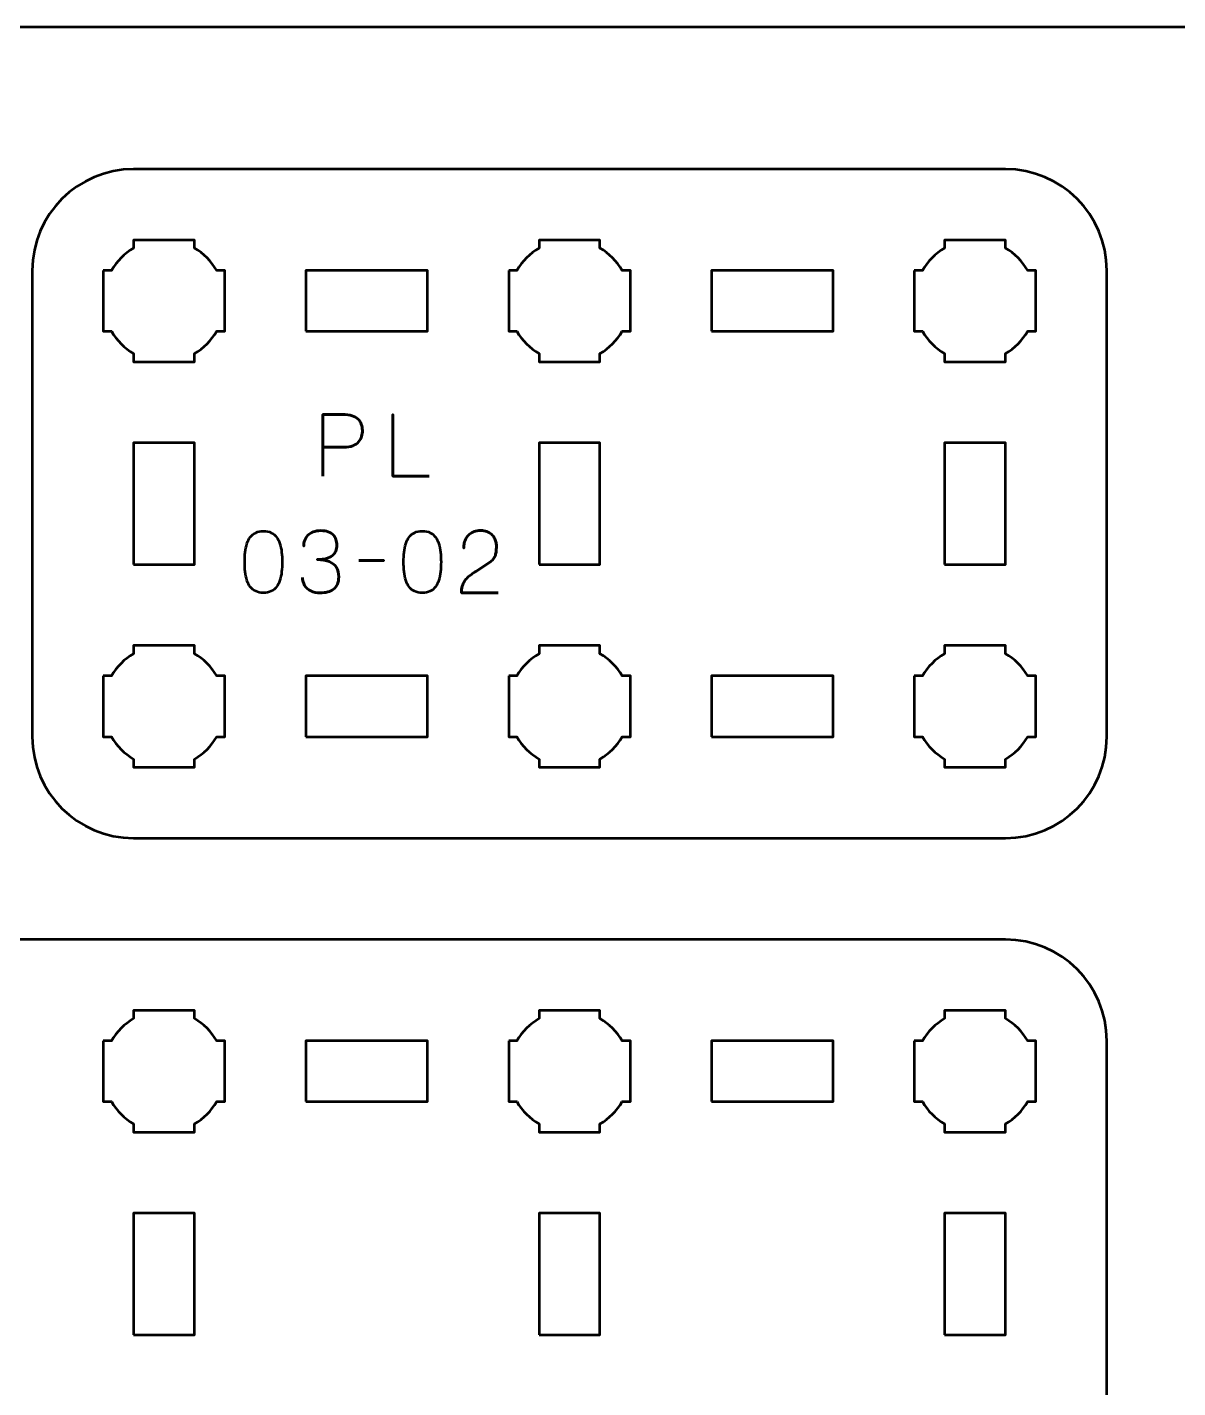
# Model space of a CAD drawing. Header units: centimetres. Extents: x -21 to 0, y -29.7 to 0.
# Drawn here: x -16.17 to -10.5, y -6.71 to 0 of the extents above; entities that cross this region are included whole.
import ezdxf

# ---------------------------------------------------------------- set-up
doc = ezdxf.new("R2010")
doc.units = ezdxf.units.CM
doc.header["$MEASUREMENT"] = 0
doc.layers.add('Layer 1', color=7, linetype='Continuous')

msp = doc.modelspace()

# ---------------------------------------------------------------- linework, layer by layer
at = {"layer": 'Layer 1', "lineweight": 53}
for points in [[(-14.8, -1.5), (-14.2, -1.5), (-14.2, -1.2), (-14.8, -1.2), (-14.8, -1.5)], [(-12.8, -1.5), (-12.2, -1.5), (-12.2, -1.2), (-12.8, -1.2), (-12.8, -1.5)], [(-15.65, -2.65), (-15.35, -2.65), (-15.35, -2.05), (-15.65, -2.05), (-15.65, -2.65)], [(-13.65, -2.65), (-13.35, -2.65), (-13.35, -2.05), (-13.65, -2.05), (-13.65, -2.65)], [(-11.65, -2.65), (-11.35, -2.65), (-11.35, -2.05), (-11.65, -2.05), (-11.65, -2.65)], [(-14.8, -3.5), (-14.2, -3.5), (-14.2, -3.2), (-14.8, -3.2), (-14.8, -3.5)], [(-12.8, -3.5), (-12.2, -3.5), (-12.2, -3.2), (-12.8, -3.2), (-12.8, -3.5)], [(-14.8, -5.3), (-14.2, -5.3), (-14.2, -5), (-14.8, -5), (-14.8, -5.3)], [(-12.8, -5.3), (-12.2, -5.3), (-12.2, -5), (-12.8, -5), (-12.8, -5.3)], [(-15.65, -6.45), (-15.35, -6.45), (-15.35, -5.85), (-15.65, -5.85), (-15.65, -6.45)], [(-13.65, -6.45), (-13.35, -6.45), (-13.35, -5.85), (-13.65, -5.85), (-13.65, -6.45)], [(-11.65, -6.45), (-11.35, -6.45), (-11.35, -5.85), (-11.65, -5.85), (-11.65, -6.45)]]:
    msp.add_lwpolyline(points, close=True, dxfattribs=at)
at = {"layer": 'Layer 1', "color": 1, "lineweight": 53}
msp.add_open_spline([(-21.00003, -29.19995), (-21.00003, -29.19995), (-21.00003, -5.89992), (-21.00003, -5.89992), (-21.00003, -5.89992), (-21.00003, -5.81709), (-20.93286, -5.74992), (-20.85003, -5.74992), (-20.85003, -5.74992), (-20.7672, -5.74992), (-20.70003, -5.68275), (-20.70003, -5.59992), (-20.70003, -5.59992), (-20.70003, -5.51709), (-20.7672, -5.44992), (-20.85003, -5.44992), (-20.85003, -5.44992), (-20.93286, -5.44992), (-21.00003, -5.38275), (-21.00003, -5.29992), (-21.00003, -5.29992), (-21.00003, -5.21709), (-20.93286, -5.14992), (-20.85003, -5.14992), (-20.85003, -5.14992), (-20.7672, -5.14992), (-20.70003, -5.08275), (-20.70003, -4.99992), (-20.70003, -4.99992), (-20.70003, -4.91709), (-20.7672, -4.84992), (-20.85003, -4.84992), (-20.85003, -4.84992), (-20.93286, -4.84992), (-21.00003, -4.78275), (-21.00003, -4.69992), (-21.00003, -4.69992), (-21.00003, -4.61709), (-20.93286, -4.54992), (-20.85003, -4.54992), (-20.85003, -4.54992), (-20.7672, -4.54992), (-20.70003, -4.48275), (-20.70003, -4.39992), (-20.70003, -4.39992), (-20.70003, -4.31709), (-20.7672, -4.24992), (-20.85003, -4.24992), (-20.85003, -4.24992), (-20.93286, -4.24992), (-21.00003, -4.18275), (-21.00003, -4.09992), (-21.00003, -4.09992), (-21.00003, -4.01709), (-20.93286, -3.94992), (-20.85003, -3.94992), (-20.85003, -3.94992), (-20.7672, -3.94992), (-20.70003, -3.88275), (-20.70003, -3.79992), (-20.70003, -3.79992), (-20.70003, -3.71709), (-20.7672, -3.64992), (-20.85003, -3.64992), (-20.85003, -3.64992), (-20.93286, -3.64992), (-21.00003, -3.58275), (-21.00003, -3.49992), (-21.00003, -3.49992), (-21.00003, -3.41709), (-20.93286, -3.34992), (-20.85003, -3.34992), (-20.85003, -3.34992), (-20.7672, -3.34992), (-20.70003, -3.28275), (-20.70003, -3.19992), (-20.70003, -3.19992), (-20.70003, -3.11709), (-20.7672, -3.04992), (-20.85003, -3.04992), (-20.85003, -3.04992), (-20.93286, -3.04992), (-21.00003, -2.98275), (-21.00003, -2.89992), (-21.00003, -2.89992), (-21.00003, -2.81709), (-20.93286, -2.74992), (-20.85003, -2.74992), (-20.85003, -2.74992), (-20.7672, -2.74992), (-20.70003, -2.68275), (-20.70003, -2.59992), (-20.70003, -2.59992), (-20.70003, -2.51709), (-20.7672, -2.44992), (-20.85003, -2.44992), (-20.85003, -2.44992), (-20.93286, -2.44992), (-21.00003, -2.38275), (-21.00003, -2.29992), (-21.00003, -2.29992), (-21.00003, -2.21709), (-20.93286, -2.14992), (-20.85003, -2.14992), (-20.85003, -2.14992), (-20.7672, -2.14992), (-20.70003, -2.08275), (-20.70003, -1.99992), (-20.70003, -1.99992), (-20.70003, -1.91709), (-20.7672, -1.84992), (-20.85003, -1.84992), (-20.85003, -1.84992), (-20.93286, -1.84992), (-21.00003, -1.78275), (-21.00003, -1.69992), (-21.00003, -1.69992), (-21.00003, -1.61709), (-20.93286, -1.54992), (-20.85003, -1.54992), (-20.85003, -1.54992), (-20.7672, -1.54992), (-20.70003, -1.48275), (-20.70003, -1.39992), (-20.70003, -1.39992), (-20.70003, -1.31709), (-20.7672, -1.24992), (-20.85003, -1.24992), (-20.85003, -1.24992), (-20.93286, -1.24992), (-21.00003, -1.18275), (-21.00003, -1.09992), (-21.00003, -1.09992), (-21.00003, -1.09992), (-21.00003, -0.49992), (-21.00003, -0.49992), (-21.00003, -0.49992), (-21.00003, -0.22295), (-20.77694, 0.00004), (-20.49994, 0.00004), (-20.49994, 0.00004), (-20.49994, 0.00004), (-0.50008, 0.00004), (-0.50008, 0.00004), (-0.50008, 0.00004), (-0.22294, 0.00004), (0.00002, -0.22295), (0.00002, -0.49992), (0.00002, -0.49992), (0.00002, -0.49992), (0.00002, -29.19995), (0.00002, -29.19995), (0.00002, -29.19995), (0.00002, -29.47695), (-0.22294, -29.70004), (-0.50008, -29.70004), (-0.50008, -29.70004), (-0.50008, -29.70004), (-20.49994, -29.70004), (-20.49994, -29.70004), (-20.49994, -29.70004), (-20.77694, -29.70004), (-21.00003, -29.47695), (-21.00003, -29.19995)], degree=3, knots=[0, 0, 0, 0, 0.0243902, 0.0243902, 0.0243902, 0.0243902, 0.0487805, 0.0487805, 0.0487805, 0.0487805, 0.0731707, 0.0731707, 0.0731707, 0.0731707, 0.097561, 0.097561, 0.097561, 0.097561, 0.1219512, 0.1219512, 0.1219512, 0.1219512, 0.1463415, 0.1463415, 0.1463415, 0.1463415, 0.1707317, 0.1707317, 0.1707317, 0.1707317, 0.195122, 0.195122, 0.195122, 0.195122, 0.2195122, 0.2195122, 0.2195122, 0.2195122, 0.2439024, 0.2439024, 0.2439024, 0.2439024, 0.2682927, 0.2682927, 0.2682927, 0.2682927, 0.2926829, 0.2926829, 0.2926829, 0.2926829, 0.3170732, 0.3170732, 0.3170732, 0.3170732, 0.3414634, 0.3414634, 0.3414634, 0.3414634, 0.3658537, 0.3658537, 0.3658537, 0.3658537, 0.3902439, 0.3902439, 0.3902439, 0.3902439, 0.4146341, 0.4146341, 0.4146341, 0.4146341, 0.4390244, 0.4390244, 0.4390244, 0.4390244, 0.4634146, 0.4634146, 0.4634146, 0.4634146, 0.4878049, 0.4878049, 0.4878049, 0.4878049, 0.5121951, 0.5121951, 0.5121951, 0.5121951, 0.5365854, 0.5365854, 0.5365854, 0.5365854, 0.5609756, 0.5609756, 0.5609756, 0.5609756, 0.5853659, 0.5853659, 0.5853659, 0.5853659, 0.6097561, 0.6097561, 0.6097561, 0.6097561, 0.6341463, 0.6341463, 0.6341463, 0.6341463, 0.6585366, 0.6585366, 0.6585366, 0.6585366, 0.6829268, 0.6829268, 0.6829268, 0.6829268, 0.7073171, 0.7073171, 0.7073171, 0.7073171, 0.7317073, 0.7317073, 0.7317073, 0.7317073, 0.7560976, 0.7560976, 0.7560976, 0.7560976, 0.7804878, 0.7804878, 0.7804878, 0.7804878, 0.804878, 0.804878, 0.804878, 0.804878, 0.8292683, 0.8292683, 0.8292683, 0.8292683, 0.8536585, 0.8536585, 0.8536585, 0.8536585, 0.8780488, 0.8780488, 0.8780488, 0.8780488, 0.902439, 0.902439, 0.902439, 0.902439, 0.9268293, 0.9268293, 0.9268293, 0.9268293, 0.9512195, 0.9512195, 0.9512195, 0.9512195, 0.9756098, 0.9756098, 0.9756098, 0.9756098, 1, 1, 1, 1], dxfattribs=at)
at = {"layer": 'Layer 1', "color": 3, "lineweight": 53}
for points in [[(-16.15, -3.5), (-16.15, -3.5), (-16.15, -1.2), (-16.15, -1.2), (-16.15, -1.2), (-16.15, -0.92391), (-15.92609, -0.7), (-15.65, -0.7), (-15.65, -0.7), (-15.65, -0.7), (-11.35, -0.7), (-11.35, -0.7), (-11.35, -0.7), (-11.07391, -0.7), (-10.85, -0.92391), (-10.85, -1.2), (-10.85, -1.2), (-10.85, -1.2), (-10.85, -3.5), (-10.85, -3.5), (-10.85, -3.5), (-10.85, -3.77609), (-11.07391, -4), (-11.35, -4), (-11.35, -4), (-11.35, -4), (-15.65, -4), (-15.65, -4), (-15.65, -4), (-15.92609, -4), (-16.15, -3.77609), (-16.15, -3.5)], [(-18.15, -9.3), (-18.15, -9.3), (-18.15, -5), (-18.15, -5), (-18.15, -5), (-18.15, -4.72391), (-17.92609, -4.5), (-17.65, -4.5), (-17.65, -4.5), (-17.65, -4.5), (-11.35, -4.5), (-11.35, -4.5), (-11.35, -4.5), (-11.07391, -4.5), (-10.85, -4.72391), (-10.85, -5), (-10.85, -5), (-10.85, -5), (-10.85, -9.3), (-10.85, -9.3), (-10.85, -9.3), (-10.85, -9.57609), (-11.07391, -9.8), (-11.35, -9.8), (-11.35, -9.8), (-11.35, -9.8), (-17.65, -9.8), (-17.65, -9.8), (-17.65, -9.8), (-17.92609, -9.8), (-18.15, -9.57609), (-18.15, -9.3)]]:
    msp.add_open_spline(points, degree=3, knots=[0, 0, 0, 0, 0.125, 0.125, 0.125, 0.125, 0.25, 0.25, 0.25, 0.25, 0.375, 0.375, 0.375, 0.375, 0.5, 0.5, 0.5, 0.5, 0.625, 0.625, 0.625, 0.625, 0.75, 0.75, 0.75, 0.75, 0.875, 0.875, 0.875, 0.875, 1, 1, 1, 1], dxfattribs=at)
at = {"layer": 'Layer 1', "lineweight": 53}
for points in [[(-15.8, -1.2), (-15.8, -1.2), (-15.75985, -1.2), (-15.75985, -1.2), (-15.75985, -1.2), (-15.7335, -1.15447), (-15.69553, -1.1165), (-15.65, -1.09015), (-15.65, -1.09015), (-15.65, -1.09015), (-15.65, -1.05), (-15.65, -1.05), (-15.65, -1.05), (-15.65, -1.05), (-15.5, -1.05), (-15.5, -1.05), (-15.5, -1.05), (-15.5, -1.05), (-15.35, -1.05), (-15.35, -1.05), (-15.35, -1.05), (-15.35, -1.05), (-15.35, -1.09015), (-15.35, -1.09015), (-15.35, -1.09015), (-15.30447, -1.1165), (-15.2665, -1.15447), (-15.24015, -1.2), (-15.24015, -1.2), (-15.24015, -1.2), (-15.2, -1.2), (-15.2, -1.2), (-15.2, -1.2), (-15.2, -1.2), (-15.2, -1.35), (-15.2, -1.35), (-15.2, -1.35), (-15.2, -1.35), (-15.2, -1.5), (-15.2, -1.5), (-15.2, -1.5), (-15.2, -1.5), (-15.24015, -1.5), (-15.24015, -1.5), (-15.24015, -1.5), (-15.2665, -1.54553), (-15.30447, -1.5835), (-15.35, -1.60985), (-15.35, -1.60985), (-15.35, -1.60985), (-15.35, -1.65), (-15.35, -1.65), (-15.35, -1.65), (-15.35, -1.65), (-15.5, -1.65), (-15.5, -1.65), (-15.5, -1.65), (-15.5, -1.65), (-15.65, -1.65), (-15.65, -1.65), (-15.65, -1.65), (-15.65, -1.65), (-15.65, -1.60985), (-15.65, -1.60985), (-15.65, -1.60985), (-15.69553, -1.5835), (-15.7335, -1.54553), (-15.75985, -1.5), (-15.75985, -1.5), (-15.75985, -1.5), (-15.8, -1.5), (-15.8, -1.5), (-15.8, -1.5), (-15.8, -1.5), (-15.8, -1.35), (-15.8, -1.35), (-15.8, -1.35), (-15.8, -1.35), (-15.8, -1.2), (-15.8, -1.2)], [(-13.8, -1.2), (-13.8, -1.2), (-13.75985, -1.2), (-13.75985, -1.2), (-13.75985, -1.2), (-13.7335, -1.15447), (-13.69553, -1.1165), (-13.65, -1.09015), (-13.65, -1.09015), (-13.65, -1.09015), (-13.65, -1.05), (-13.65, -1.05), (-13.65, -1.05), (-13.65, -1.05), (-13.5, -1.05), (-13.5, -1.05), (-13.5, -1.05), (-13.5, -1.05), (-13.35, -1.05), (-13.35, -1.05), (-13.35, -1.05), (-13.35, -1.05), (-13.35, -1.09015), (-13.35, -1.09015), (-13.35, -1.09015), (-13.30447, -1.1165), (-13.2665, -1.15447), (-13.24015, -1.2), (-13.24015, -1.2), (-13.24015, -1.2), (-13.2, -1.2), (-13.2, -1.2), (-13.2, -1.2), (-13.2, -1.2), (-13.2, -1.35), (-13.2, -1.35), (-13.2, -1.35), (-13.2, -1.35), (-13.2, -1.5), (-13.2, -1.5), (-13.2, -1.5), (-13.2, -1.5), (-13.24015, -1.5), (-13.24015, -1.5), (-13.24015, -1.5), (-13.2665, -1.54553), (-13.30447, -1.5835), (-13.35, -1.60985), (-13.35, -1.60985), (-13.35, -1.60985), (-13.35, -1.65), (-13.35, -1.65), (-13.35, -1.65), (-13.35, -1.65), (-13.5, -1.65), (-13.5, -1.65), (-13.5, -1.65), (-13.5, -1.65), (-13.65, -1.65), (-13.65, -1.65), (-13.65, -1.65), (-13.65, -1.65), (-13.65, -1.60985), (-13.65, -1.60985), (-13.65, -1.60985), (-13.69553, -1.5835), (-13.7335, -1.54553), (-13.75985, -1.5), (-13.75985, -1.5), (-13.75985, -1.5), (-13.8, -1.5), (-13.8, -1.5), (-13.8, -1.5), (-13.8, -1.5), (-13.8, -1.35), (-13.8, -1.35), (-13.8, -1.35), (-13.8, -1.35), (-13.8, -1.2), (-13.8, -1.2)], [(-11.8, -1.2), (-11.8, -1.2), (-11.75985, -1.2), (-11.75985, -1.2), (-11.75985, -1.2), (-11.7335, -1.15447), (-11.69553, -1.1165), (-11.65, -1.09015), (-11.65, -1.09015), (-11.65, -1.09015), (-11.65, -1.05), (-11.65, -1.05), (-11.65, -1.05), (-11.65, -1.05), (-11.5, -1.05), (-11.5, -1.05), (-11.5, -1.05), (-11.5, -1.05), (-11.35, -1.05), (-11.35, -1.05), (-11.35, -1.05), (-11.35, -1.05), (-11.35, -1.09015), (-11.35, -1.09015), (-11.35, -1.09015), (-11.30447, -1.1165), (-11.2665, -1.15447), (-11.24015, -1.2), (-11.24015, -1.2), (-11.24015, -1.2), (-11.2, -1.2), (-11.2, -1.2), (-11.2, -1.2), (-11.2, -1.2), (-11.2, -1.35), (-11.2, -1.35), (-11.2, -1.35), (-11.2, -1.35), (-11.2, -1.5), (-11.2, -1.5), (-11.2, -1.5), (-11.2, -1.5), (-11.24015, -1.5), (-11.24015, -1.5), (-11.24015, -1.5), (-11.2665, -1.54553), (-11.30447, -1.5835), (-11.35, -1.60985), (-11.35, -1.60985), (-11.35, -1.60985), (-11.35, -1.65), (-11.35, -1.65), (-11.35, -1.65), (-11.35, -1.65), (-11.5, -1.65), (-11.5, -1.65), (-11.5, -1.65), (-11.5, -1.65), (-11.65, -1.65), (-11.65, -1.65), (-11.65, -1.65), (-11.65, -1.65), (-11.65, -1.60985), (-11.65, -1.60985), (-11.65, -1.60985), (-11.69553, -1.5835), (-11.7335, -1.54553), (-11.75985, -1.5), (-11.75985, -1.5), (-11.75985, -1.5), (-11.8, -1.5), (-11.8, -1.5), (-11.8, -1.5), (-11.8, -1.5), (-11.8, -1.35), (-11.8, -1.35), (-11.8, -1.35), (-11.8, -1.35), (-11.8, -1.2), (-11.8, -1.2)], [(-15.8, -3.2), (-15.8, -3.2), (-15.75985, -3.2), (-15.75985, -3.2), (-15.75985, -3.2), (-15.7335, -3.15447), (-15.69553, -3.1165), (-15.65, -3.09015), (-15.65, -3.09015), (-15.65, -3.09015), (-15.65, -3.05), (-15.65, -3.05), (-15.65, -3.05), (-15.65, -3.05), (-15.5, -3.05), (-15.5, -3.05), (-15.5, -3.05), (-15.5, -3.05), (-15.35, -3.05), (-15.35, -3.05), (-15.35, -3.05), (-15.35, -3.05), (-15.35, -3.09015), (-15.35, -3.09015), (-15.35, -3.09015), (-15.30447, -3.1165), (-15.2665, -3.15447), (-15.24015, -3.2), (-15.24015, -3.2), (-15.24015, -3.2), (-15.2, -3.2), (-15.2, -3.2), (-15.2, -3.2), (-15.2, -3.2), (-15.2, -3.35), (-15.2, -3.35), (-15.2, -3.35), (-15.2, -3.35), (-15.2, -3.5), (-15.2, -3.5), (-15.2, -3.5), (-15.2, -3.5), (-15.24015, -3.5), (-15.24015, -3.5), (-15.24015, -3.5), (-15.2665, -3.54553), (-15.30447, -3.5835), (-15.35, -3.60985), (-15.35, -3.60985), (-15.35, -3.60985), (-15.35, -3.65), (-15.35, -3.65), (-15.35, -3.65), (-15.35, -3.65), (-15.5, -3.65), (-15.5, -3.65), (-15.5, -3.65), (-15.5, -3.65), (-15.65, -3.65), (-15.65, -3.65), (-15.65, -3.65), (-15.65, -3.65), (-15.65, -3.60985), (-15.65, -3.60985), (-15.65, -3.60985), (-15.69553, -3.5835), (-15.7335, -3.54553), (-15.75985, -3.5), (-15.75985, -3.5), (-15.75985, -3.5), (-15.8, -3.5), (-15.8, -3.5), (-15.8, -3.5), (-15.8, -3.5), (-15.8, -3.35), (-15.8, -3.35), (-15.8, -3.35), (-15.8, -3.35), (-15.8, -3.2), (-15.8, -3.2)], [(-13.8, -3.2), (-13.8, -3.2), (-13.75985, -3.2), (-13.75985, -3.2), (-13.75985, -3.2), (-13.7335, -3.15447), (-13.69553, -3.1165), (-13.65, -3.09015), (-13.65, -3.09015), (-13.65, -3.09015), (-13.65, -3.05), (-13.65, -3.05), (-13.65, -3.05), (-13.65, -3.05), (-13.5, -3.05), (-13.5, -3.05), (-13.5, -3.05), (-13.5, -3.05), (-13.35, -3.05), (-13.35, -3.05), (-13.35, -3.05), (-13.35, -3.05), (-13.35, -3.09015), (-13.35, -3.09015), (-13.35, -3.09015), (-13.30447, -3.1165), (-13.2665, -3.15447), (-13.24015, -3.2), (-13.24015, -3.2), (-13.24015, -3.2), (-13.2, -3.2), (-13.2, -3.2), (-13.2, -3.2), (-13.2, -3.2), (-13.2, -3.35), (-13.2, -3.35), (-13.2, -3.35), (-13.2, -3.35), (-13.2, -3.5), (-13.2, -3.5), (-13.2, -3.5), (-13.2, -3.5), (-13.24015, -3.5), (-13.24015, -3.5), (-13.24015, -3.5), (-13.2665, -3.54553), (-13.30447, -3.5835), (-13.35, -3.60985), (-13.35, -3.60985), (-13.35, -3.60985), (-13.35, -3.65), (-13.35, -3.65), (-13.35, -3.65), (-13.35, -3.65), (-13.5, -3.65), (-13.5, -3.65), (-13.5, -3.65), (-13.5, -3.65), (-13.65, -3.65), (-13.65, -3.65), (-13.65, -3.65), (-13.65, -3.65), (-13.65, -3.60985), (-13.65, -3.60985), (-13.65, -3.60985), (-13.69553, -3.5835), (-13.7335, -3.54553), (-13.75985, -3.5), (-13.75985, -3.5), (-13.75985, -3.5), (-13.8, -3.5), (-13.8, -3.5), (-13.8, -3.5), (-13.8, -3.5), (-13.8, -3.35), (-13.8, -3.35), (-13.8, -3.35), (-13.8, -3.35), (-13.8, -3.2), (-13.8, -3.2)], [(-11.8, -3.2), (-11.8, -3.2), (-11.75985, -3.2), (-11.75985, -3.2), (-11.75985, -3.2), (-11.7335, -3.15447), (-11.69553, -3.1165), (-11.65, -3.09015), (-11.65, -3.09015), (-11.65, -3.09015), (-11.65, -3.05), (-11.65, -3.05), (-11.65, -3.05), (-11.65, -3.05), (-11.5, -3.05), (-11.5, -3.05), (-11.5, -3.05), (-11.5, -3.05), (-11.35, -3.05), (-11.35, -3.05), (-11.35, -3.05), (-11.35, -3.05), (-11.35, -3.09015), (-11.35, -3.09015), (-11.35, -3.09015), (-11.30447, -3.1165), (-11.2665, -3.15447), (-11.24015, -3.2), (-11.24015, -3.2), (-11.24015, -3.2), (-11.2, -3.2), (-11.2, -3.2), (-11.2, -3.2), (-11.2, -3.2), (-11.2, -3.35), (-11.2, -3.35), (-11.2, -3.35), (-11.2, -3.35), (-11.2, -3.5), (-11.2, -3.5), (-11.2, -3.5), (-11.2, -3.5), (-11.24015, -3.5), (-11.24015, -3.5), (-11.24015, -3.5), (-11.2665, -3.54553), (-11.30447, -3.5835), (-11.35, -3.60985), (-11.35, -3.60985), (-11.35, -3.60985), (-11.35, -3.65), (-11.35, -3.65), (-11.35, -3.65), (-11.35, -3.65), (-11.5, -3.65), (-11.5, -3.65), (-11.5, -3.65), (-11.5, -3.65), (-11.65, -3.65), (-11.65, -3.65), (-11.65, -3.65), (-11.65, -3.65), (-11.65, -3.60985), (-11.65, -3.60985), (-11.65, -3.60985), (-11.69553, -3.5835), (-11.7335, -3.54553), (-11.75985, -3.5), (-11.75985, -3.5), (-11.75985, -3.5), (-11.8, -3.5), (-11.8, -3.5), (-11.8, -3.5), (-11.8, -3.5), (-11.8, -3.35), (-11.8, -3.35), (-11.8, -3.35), (-11.8, -3.35), (-11.8, -3.2), (-11.8, -3.2)], [(-15.8, -5), (-15.8, -5), (-15.75985, -5), (-15.75985, -5), (-15.75985, -5), (-15.7335, -4.95447), (-15.69553, -4.9165), (-15.65, -4.89015), (-15.65, -4.89015), (-15.65, -4.89015), (-15.65, -4.85), (-15.65, -4.85), (-15.65, -4.85), (-15.65, -4.85), (-15.5, -4.85), (-15.5, -4.85), (-15.5, -4.85), (-15.5, -4.85), (-15.35, -4.85), (-15.35, -4.85), (-15.35, -4.85), (-15.35, -4.85), (-15.35, -4.89015), (-15.35, -4.89015), (-15.35, -4.89015), (-15.30447, -4.9165), (-15.2665, -4.95447), (-15.24015, -5), (-15.24015, -5), (-15.24015, -5), (-15.2, -5), (-15.2, -5), (-15.2, -5), (-15.2, -5), (-15.2, -5.15), (-15.2, -5.15), (-15.2, -5.15), (-15.2, -5.15), (-15.2, -5.3), (-15.2, -5.3), (-15.2, -5.3), (-15.2, -5.3), (-15.24015, -5.3), (-15.24015, -5.3), (-15.24015, -5.3), (-15.2665, -5.34553), (-15.30447, -5.3835), (-15.35, -5.40985), (-15.35, -5.40985), (-15.35, -5.40985), (-15.35, -5.45), (-15.35, -5.45), (-15.35, -5.45), (-15.35, -5.45), (-15.5, -5.45), (-15.5, -5.45), (-15.5, -5.45), (-15.5, -5.45), (-15.65, -5.45), (-15.65, -5.45), (-15.65, -5.45), (-15.65, -5.45), (-15.65, -5.40985), (-15.65, -5.40985), (-15.65, -5.40985), (-15.69553, -5.3835), (-15.7335, -5.34553), (-15.75985, -5.3), (-15.75985, -5.3), (-15.75985, -5.3), (-15.8, -5.3), (-15.8, -5.3), (-15.8, -5.3), (-15.8, -5.3), (-15.8, -5.15), (-15.8, -5.15), (-15.8, -5.15), (-15.8, -5.15), (-15.8, -5), (-15.8, -5)], [(-13.8, -5), (-13.8, -5), (-13.75985, -5), (-13.75985, -5), (-13.75985, -5), (-13.7335, -4.95447), (-13.69553, -4.9165), (-13.65, -4.89015), (-13.65, -4.89015), (-13.65, -4.89015), (-13.65, -4.85), (-13.65, -4.85), (-13.65, -4.85), (-13.65, -4.85), (-13.5, -4.85), (-13.5, -4.85), (-13.5, -4.85), (-13.5, -4.85), (-13.35, -4.85), (-13.35, -4.85), (-13.35, -4.85), (-13.35, -4.85), (-13.35, -4.89015), (-13.35, -4.89015), (-13.35, -4.89015), (-13.30447, -4.9165), (-13.2665, -4.95447), (-13.24015, -5), (-13.24015, -5), (-13.24015, -5), (-13.2, -5), (-13.2, -5), (-13.2, -5), (-13.2, -5), (-13.2, -5.15), (-13.2, -5.15), (-13.2, -5.15), (-13.2, -5.15), (-13.2, -5.3), (-13.2, -5.3), (-13.2, -5.3), (-13.2, -5.3), (-13.24015, -5.3), (-13.24015, -5.3), (-13.24015, -5.3), (-13.2665, -5.34553), (-13.30447, -5.3835), (-13.35, -5.40985), (-13.35, -5.40985), (-13.35, -5.40985), (-13.35, -5.45), (-13.35, -5.45), (-13.35, -5.45), (-13.35, -5.45), (-13.5, -5.45), (-13.5, -5.45), (-13.5, -5.45), (-13.5, -5.45), (-13.65, -5.45), (-13.65, -5.45), (-13.65, -5.45), (-13.65, -5.45), (-13.65, -5.40985), (-13.65, -5.40985), (-13.65, -5.40985), (-13.69553, -5.3835), (-13.7335, -5.34553), (-13.75985, -5.3), (-13.75985, -5.3), (-13.75985, -5.3), (-13.8, -5.3), (-13.8, -5.3), (-13.8, -5.3), (-13.8, -5.3), (-13.8, -5.15), (-13.8, -5.15), (-13.8, -5.15), (-13.8, -5.15), (-13.8, -5), (-13.8, -5)], [(-11.8, -5), (-11.8, -5), (-11.75985, -5), (-11.75985, -5), (-11.75985, -5), (-11.7335, -4.95447), (-11.69553, -4.9165), (-11.65, -4.89015), (-11.65, -4.89015), (-11.65, -4.89015), (-11.65, -4.85), (-11.65, -4.85), (-11.65, -4.85), (-11.65, -4.85), (-11.5, -4.85), (-11.5, -4.85), (-11.5, -4.85), (-11.5, -4.85), (-11.35, -4.85), (-11.35, -4.85), (-11.35, -4.85), (-11.35, -4.85), (-11.35, -4.89015), (-11.35, -4.89015), (-11.35, -4.89015), (-11.30447, -4.9165), (-11.2665, -4.95447), (-11.24015, -5), (-11.24015, -5), (-11.24015, -5), (-11.2, -5), (-11.2, -5), (-11.2, -5), (-11.2, -5), (-11.2, -5.15), (-11.2, -5.15), (-11.2, -5.15), (-11.2, -5.15), (-11.2, -5.3), (-11.2, -5.3), (-11.2, -5.3), (-11.2, -5.3), (-11.24015, -5.3), (-11.24015, -5.3), (-11.24015, -5.3), (-11.2665, -5.34553), (-11.30447, -5.3835), (-11.35, -5.40985), (-11.35, -5.40985), (-11.35, -5.40985), (-11.35, -5.45), (-11.35, -5.45), (-11.35, -5.45), (-11.35, -5.45), (-11.5, -5.45), (-11.5, -5.45), (-11.5, -5.45), (-11.5, -5.45), (-11.65, -5.45), (-11.65, -5.45), (-11.65, -5.45), (-11.65, -5.45), (-11.65, -5.40985), (-11.65, -5.40985), (-11.65, -5.40985), (-11.69553, -5.3835), (-11.7335, -5.34553), (-11.75985, -5.3), (-11.75985, -5.3), (-11.75985, -5.3), (-11.8, -5.3), (-11.8, -5.3), (-11.8, -5.3), (-11.8, -5.3), (-11.8, -5.15), (-11.8, -5.15), (-11.8, -5.15), (-11.8, -5.15), (-11.8, -5), (-11.8, -5)]]:
    msp.add_open_spline(points, degree=3, knots=[0, 0, 0, 0, 0.05, 0.05, 0.05, 0.05, 0.1, 0.1, 0.1, 0.1, 0.15, 0.15, 0.15, 0.15, 0.2, 0.2, 0.2, 0.2, 0.25, 0.25, 0.25, 0.25, 0.3, 0.3, 0.3, 0.3, 0.35, 0.35, 0.35, 0.35, 0.4, 0.4, 0.4, 0.4, 0.45, 0.45, 0.45, 0.45, 0.5, 0.5, 0.5, 0.5, 0.55, 0.55, 0.55, 0.55, 0.6, 0.6, 0.6, 0.6, 0.65, 0.65, 0.65, 0.65, 0.7, 0.7, 0.7, 0.7, 0.75, 0.75, 0.75, 0.75, 0.8, 0.8, 0.8, 0.8, 0.85, 0.85, 0.85, 0.85, 0.9, 0.9, 0.9, 0.9, 0.95, 0.95, 0.95, 0.95, 1, 1, 1, 1], dxfattribs=at)
at = {"layer": 'Layer 1', "color": 5, "lineweight": 53}
for points, knots in [([(-14.71759, -2.21494), (-14.71759, -2.21494), (-14.71759, -1.90972), (-14.71759, -1.90972), (-14.71759, -1.90972), (-14.71759, -1.90972), (-14.62022, -1.90972), (-14.62022, -1.90972), (-14.62022, -1.90972), (-14.60075, -1.90979), (-14.58474, -1.91198), (-14.57211, -1.91621), (-14.57211, -1.91621), (-14.55955, -1.92037), (-14.54967, -1.92616), (-14.54254, -1.9335), (-14.54254, -1.9335), (-14.53542, -1.94076), (-14.53034, -1.94909), (-14.52723, -1.95847), (-14.52723, -1.95847), (-14.5242, -1.96786), (-14.52244, -1.97766), (-14.52201, -1.98804), (-14.52201, -1.98804), (-14.52152, -1.99841), (-14.52272, -2.00857), (-14.52554, -2.01844), (-14.52554, -2.01844), (-14.52843, -2.02832), (-14.5333, -2.03728), (-14.54029, -2.04533), (-14.54029, -2.04533), (-14.5472, -2.05337), (-14.55658, -2.05979), (-14.56837, -2.06452), (-14.56837, -2.06452), (-14.58015, -2.06931), (-14.59475, -2.07171), (-14.61218, -2.07185), (-14.61218, -2.07185), (-14.61218, -2.07185), (-14.71759, -2.07185), (-14.71759, -2.07185), (-14.71759, -2.07185), (-14.71759, -2.07185), (-14.61218, -2.07185), (-14.61218, -2.07185), (-14.61218, -2.07185), (-14.59511, -2.07171), (-14.58064, -2.06931), (-14.56893, -2.06452), (-14.56893, -2.06452), (-14.55715, -2.05979), (-14.54776, -2.05337), (-14.54071, -2.04533), (-14.54071, -2.04533), (-14.53372, -2.03728), (-14.52871, -2.02832), (-14.52575, -2.01844), (-14.52575, -2.01844), (-14.52279, -2.00857), (-14.52152, -1.99841), (-14.52201, -1.98804), (-14.52201, -1.98804), (-14.52244, -1.97766), (-14.5242, -1.96786), (-14.52737, -1.95847), (-14.52737, -1.95847), (-14.53048, -1.94909), (-14.5357, -1.94076), (-14.54283, -1.9335), (-14.54283, -1.9335), (-14.55002, -1.92616), (-14.5599, -1.92037), (-14.57246, -1.91621), (-14.57246, -1.91621), (-14.58509, -1.91198), (-14.60096, -1.90979), (-14.62022, -1.90972), (-14.62022, -1.90972), (-14.62022, -1.90972), (-14.71759, -1.90972), (-14.71759, -1.90972), (-14.71759, -1.90972), (-14.71759, -1.90972), (-14.71759, -2.21494), (-14.71759, -2.21494)], [0, 0, 0, 0, 0.0454545, 0.0454545, 0.0454545, 0.0454545, 0.0909091, 0.0909091, 0.0909091, 0.0909091, 0.1363636, 0.1363636, 0.1363636, 0.1363636, 0.1818182, 0.1818182, 0.1818182, 0.1818182, 0.2272727, 0.2272727, 0.2272727, 0.2272727, 0.2727273, 0.2727273, 0.2727273, 0.2727273, 0.3181818, 0.3181818, 0.3181818, 0.3181818, 0.3636364, 0.3636364, 0.3636364, 0.3636364, 0.4090909, 0.4090909, 0.4090909, 0.4090909, 0.4545455, 0.4545455, 0.4545455, 0.4545455, 0.5, 0.5, 0.5, 0.5, 0.5454545, 0.5454545, 0.5454545, 0.5454545, 0.5909091, 0.5909091, 0.5909091, 0.5909091, 0.6363636, 0.6363636, 0.6363636, 0.6363636, 0.6818182, 0.6818182, 0.6818182, 0.6818182, 0.7272727, 0.7272727, 0.7272727, 0.7272727, 0.7727273, 0.7727273, 0.7727273, 0.7727273, 0.8181818, 0.8181818, 0.8181818, 0.8181818, 0.8636364, 0.8636364, 0.8636364, 0.8636364, 0.9090909, 0.9090909, 0.9090909, 0.9090909, 0.9545455, 0.9545455, 0.9545455, 0.9545455, 1, 1, 1, 1]), ([(-14.19309, -2.21494), (-14.19309, -2.21494), (-14.37131, -2.21494), (-14.37131, -2.21494), (-14.37131, -2.21494), (-14.37131, -2.21494), (-14.37131, -1.90972), (-14.37131, -1.90972), (-14.37131, -1.90972), (-14.37131, -1.90972), (-14.37131, -2.21494), (-14.37131, -2.21494), (-14.37131, -2.21494), (-14.37131, -2.21494), (-14.19309, -2.21494), (-14.19309, -2.21494)], [0, 0, 0, 0, 0.25, 0.25, 0.25, 0.25, 0.5, 0.5, 0.5, 0.5, 0.75, 0.75, 0.75, 0.75, 1, 1, 1, 1]), ([(-13.8521, -2.79025), (-13.8521, -2.79025), (-14.03371, -2.79025), (-14.03371, -2.79025), (-14.03371, -2.79025), (-14.03336, -2.77797), (-14.03181, -2.76711), (-14.02919, -2.75779), (-14.02919, -2.75779), (-14.02651, -2.74848), (-14.02292, -2.7403), (-14.01847, -2.73324), (-14.01847, -2.73324), (-14.01395, -2.72619), (-14.0088, -2.71991), (-14.00295, -2.7144), (-14.00295, -2.7144), (-13.99709, -2.70883), (-13.99081, -2.70375), (-13.98404, -2.69895), (-13.98404, -2.69895), (-13.97727, -2.69422), (-13.97028, -2.6895), (-13.96301, -2.68484), (-13.96301, -2.68484), (-13.96301, -2.68484), (-13.89062, -2.63658), (-13.89062, -2.63658), (-13.89062, -2.63658), (-13.88322, -2.63136), (-13.87743, -2.62565), (-13.87334, -2.61951), (-13.87334, -2.61951), (-13.86918, -2.61337), (-13.86628, -2.60688), (-13.86452, -2.60003), (-13.86452, -2.60003), (-13.86283, -2.59326), (-13.86177, -2.58628), (-13.86142, -2.57922), (-13.86142, -2.57922), (-13.86106, -2.57209), (-13.86092, -2.56497), (-13.86099, -2.55784), (-13.86099, -2.55784), (-13.86099, -2.55199), (-13.86177, -2.54571), (-13.86332, -2.53893), (-13.86332, -2.53893), (-13.86494, -2.53223), (-13.86748, -2.52553), (-13.87108, -2.5189), (-13.87108, -2.5189), (-13.87468, -2.51226), (-13.87948, -2.5062), (-13.88547, -2.50069), (-13.88547, -2.50069), (-13.89147, -2.49526), (-13.89888, -2.49089), (-13.9077, -2.48757), (-13.9077, -2.48757), (-13.91652, -2.48425), (-13.92689, -2.48256), (-13.93888, -2.48249), (-13.93888, -2.48249), (-13.95095, -2.48256), (-13.9616, -2.48425), (-13.97078, -2.4875), (-13.97078, -2.4875), (-13.97995, -2.49074), (-13.98778, -2.49526), (-13.99427, -2.50097), (-13.99427, -2.50097), (-14.00076, -2.50669), (-14.00598, -2.51332), (-14.01007, -2.52073), (-14.01007, -2.52073), (-14.01417, -2.52814), (-14.01713, -2.53604), (-14.01903, -2.54437), (-14.01903, -2.54437), (-14.02094, -2.55269), (-14.02186, -2.56116), (-14.02186, -2.5697), (-14.02186, -2.5697), (-14.02186, -2.56116), (-14.02094, -2.55269), (-14.01903, -2.54437), (-14.01903, -2.54437), (-14.01713, -2.53604), (-14.01417, -2.52814), (-14.01007, -2.52073), (-14.01007, -2.52073), (-14.00598, -2.51332), (-14.00076, -2.50669), (-13.99427, -2.50097), (-13.99427, -2.50097), (-13.98778, -2.49526), (-13.97995, -2.49074), (-13.97078, -2.4875), (-13.97078, -2.4875), (-13.9616, -2.48425), (-13.95095, -2.48256), (-13.93888, -2.48249), (-13.93888, -2.48249), (-13.92689, -2.48256), (-13.91652, -2.48425), (-13.9077, -2.48757), (-13.9077, -2.48757), (-13.89888, -2.49089), (-13.89147, -2.49526), (-13.88547, -2.50069), (-13.88547, -2.50069), (-13.87948, -2.5062), (-13.87468, -2.51226), (-13.87108, -2.5189), (-13.87108, -2.5189), (-13.86748, -2.52553), (-13.86494, -2.53223), (-13.86332, -2.53893), (-13.86332, -2.53893), (-13.86177, -2.54571), (-13.86099, -2.55199), (-13.86099, -2.55784), (-13.86099, -2.55784), (-13.86092, -2.56497), (-13.86106, -2.57209), (-13.86142, -2.57922), (-13.86142, -2.57922), (-13.86177, -2.58628), (-13.86283, -2.59326), (-13.86452, -2.60003), (-13.86452, -2.60003), (-13.86628, -2.60688), (-13.86918, -2.61337), (-13.87334, -2.61951), (-13.87334, -2.61951), (-13.87743, -2.62565), (-13.88322, -2.63136), (-13.89062, -2.63658), (-13.89062, -2.63658), (-13.89062, -2.63658), (-13.96301, -2.68484), (-13.96301, -2.68484), (-13.96301, -2.68484), (-13.97028, -2.6895), (-13.97727, -2.69422), (-13.98404, -2.69895), (-13.98404, -2.69895), (-13.99081, -2.70375), (-13.99709, -2.70883), (-14.00295, -2.7144), (-14.00295, -2.7144), (-14.0088, -2.71991), (-14.01395, -2.72619), (-14.01847, -2.73324), (-14.01847, -2.73324), (-14.02292, -2.7403), (-14.02651, -2.74848), (-14.02919, -2.75779), (-14.02919, -2.75779), (-14.03181, -2.76711), (-14.03336, -2.77797), (-14.03371, -2.79025), (-14.03371, -2.79025), (-14.03371, -2.79025), (-13.8521, -2.79025), (-13.8521, -2.79025)], [0, 0, 0, 0, 0.0238095, 0.0238095, 0.0238095, 0.0238095, 0.047619, 0.047619, 0.047619, 0.047619, 0.0714286, 0.0714286, 0.0714286, 0.0714286, 0.0952381, 0.0952381, 0.0952381, 0.0952381, 0.1190476, 0.1190476, 0.1190476, 0.1190476, 0.1428571, 0.1428571, 0.1428571, 0.1428571, 0.1666667, 0.1666667, 0.1666667, 0.1666667, 0.1904762, 0.1904762, 0.1904762, 0.1904762, 0.2142857, 0.2142857, 0.2142857, 0.2142857, 0.2380952, 0.2380952, 0.2380952, 0.2380952, 0.2619048, 0.2619048, 0.2619048, 0.2619048, 0.2857143, 0.2857143, 0.2857143, 0.2857143, 0.3095238, 0.3095238, 0.3095238, 0.3095238, 0.3333333, 0.3333333, 0.3333333, 0.3333333, 0.3571429, 0.3571429, 0.3571429, 0.3571429, 0.3809524, 0.3809524, 0.3809524, 0.3809524, 0.4047619, 0.4047619, 0.4047619, 0.4047619, 0.4285714, 0.4285714, 0.4285714, 0.4285714, 0.452381, 0.452381, 0.452381, 0.452381, 0.4761905, 0.4761905, 0.4761905, 0.4761905, 0.5, 0.5, 0.5, 0.5, 0.5238095, 0.5238095, 0.5238095, 0.5238095, 0.547619, 0.547619, 0.547619, 0.547619, 0.5714286, 0.5714286, 0.5714286, 0.5714286, 0.5952381, 0.5952381, 0.5952381, 0.5952381, 0.6190476, 0.6190476, 0.6190476, 0.6190476, 0.6428571, 0.6428571, 0.6428571, 0.6428571, 0.6666667, 0.6666667, 0.6666667, 0.6666667, 0.6904762, 0.6904762, 0.6904762, 0.6904762, 0.7142857, 0.7142857, 0.7142857, 0.7142857, 0.7380952, 0.7380952, 0.7380952, 0.7380952, 0.7619048, 0.7619048, 0.7619048, 0.7619048, 0.7857143, 0.7857143, 0.7857143, 0.7857143, 0.8095238, 0.8095238, 0.8095238, 0.8095238, 0.8333333, 0.8333333, 0.8333333, 0.8333333, 0.8571429, 0.8571429, 0.8571429, 0.8571429, 0.8809524, 0.8809524, 0.8809524, 0.8809524, 0.9047619, 0.9047619, 0.9047619, 0.9047619, 0.9285714, 0.9285714, 0.9285714, 0.9285714, 0.952381, 0.952381, 0.952381, 0.952381, 0.9761905, 0.9761905, 0.9761905, 0.9761905, 1, 1, 1, 1]), ([(-15.0099, -2.79025), (-14.99509, -2.79018), (-14.98232, -2.78757), (-14.97166, -2.78249), (-14.97166, -2.78249), (-14.96108, -2.77741), (-14.95226, -2.77014), (-14.94521, -2.7609), (-14.94521, -2.7609), (-14.93822, -2.75159), (-14.93272, -2.74058), (-14.92863, -2.72788), (-14.92863, -2.72788), (-14.9246, -2.71518), (-14.92171, -2.70128), (-14.92009, -2.68604), (-14.92009, -2.68604), (-14.91839, -2.6708), (-14.91755, -2.65478), (-14.91762, -2.63785), (-14.91762, -2.63785), (-14.91755, -2.62099), (-14.91839, -2.60497), (-14.92009, -2.5898), (-14.92009, -2.5898), (-14.92171, -2.57463), (-14.9246, -2.56066), (-14.92863, -2.54796), (-14.92863, -2.54796), (-14.93272, -2.53533), (-14.93822, -2.52433), (-14.94521, -2.51494), (-14.94521, -2.51494), (-14.95226, -2.50563), (-14.96108, -2.49836), (-14.97166, -2.49328), (-14.97166, -2.49328), (-14.98232, -2.48813), (-14.99509, -2.48552), (-15.0099, -2.48545), (-15.0099, -2.48545), (-15.02472, -2.48552), (-15.03749, -2.48813), (-15.04815, -2.49328), (-15.04815, -2.49328), (-15.05873, -2.49836), (-15.06755, -2.50563), (-15.0746, -2.51494), (-15.0746, -2.51494), (-15.08159, -2.52433), (-15.08709, -2.53533), (-15.09118, -2.54796), (-15.09118, -2.54796), (-15.09521, -2.56066), (-15.0981, -2.57463), (-15.09972, -2.5898), (-15.09972, -2.5898), (-15.10141, -2.60497), (-15.10226, -2.62099), (-15.10219, -2.63785), (-15.10219, -2.63785), (-15.10226, -2.65478), (-15.10141, -2.6708), (-15.09972, -2.68604), (-15.09972, -2.68604), (-15.0981, -2.70128), (-15.09521, -2.71518), (-15.09118, -2.72788), (-15.09118, -2.72788), (-15.08709, -2.74058), (-15.08159, -2.75159), (-15.0746, -2.7609), (-15.0746, -2.7609), (-15.06755, -2.77014), (-15.05873, -2.77741), (-15.04815, -2.78249), (-15.04815, -2.78249), (-15.03749, -2.78757), (-15.02472, -2.79018), (-15.0099, -2.79025)], [0, 0, 0, 0, 0.05, 0.05, 0.05, 0.05, 0.1, 0.1, 0.1, 0.1, 0.15, 0.15, 0.15, 0.15, 0.2, 0.2, 0.2, 0.2, 0.25, 0.25, 0.25, 0.25, 0.3, 0.3, 0.3, 0.3, 0.35, 0.35, 0.35, 0.35, 0.4, 0.4, 0.4, 0.4, 0.45, 0.45, 0.45, 0.45, 0.5, 0.5, 0.5, 0.5, 0.55, 0.55, 0.55, 0.55, 0.6, 0.6, 0.6, 0.6, 0.65, 0.65, 0.65, 0.65, 0.7, 0.7, 0.7, 0.7, 0.75, 0.75, 0.75, 0.75, 0.8, 0.8, 0.8, 0.8, 0.85, 0.85, 0.85, 0.85, 0.9, 0.9, 0.9, 0.9, 0.95, 0.95, 0.95, 0.95, 1, 1, 1, 1]), ([(-15.0099, -2.79025), (-14.99509, -2.79018), (-14.98232, -2.78757), (-14.97166, -2.78249), (-14.97166, -2.78249), (-14.96108, -2.77741), (-14.95226, -2.77014), (-14.94521, -2.7609), (-14.94521, -2.7609), (-14.93822, -2.75159), (-14.93272, -2.74058), (-14.92863, -2.72788), (-14.92863, -2.72788), (-14.9246, -2.71518), (-14.92171, -2.70128), (-14.92009, -2.68604), (-14.92009, -2.68604), (-14.91839, -2.6708), (-14.91755, -2.65478), (-14.91762, -2.63785), (-14.91762, -2.63785), (-14.91755, -2.62099), (-14.91839, -2.60497), (-14.92009, -2.5898), (-14.92009, -2.5898), (-14.92171, -2.57463), (-14.9246, -2.56066), (-14.92863, -2.54796), (-14.92863, -2.54796), (-14.93272, -2.53533), (-14.93822, -2.52433), (-14.94521, -2.51494), (-14.94521, -2.51494), (-14.95226, -2.50563), (-14.96108, -2.49836), (-14.97166, -2.49328), (-14.97166, -2.49328), (-14.98232, -2.48813), (-14.99509, -2.48552), (-15.0099, -2.48545), (-15.0099, -2.48545), (-15.02472, -2.48552), (-15.03749, -2.48813), (-15.04815, -2.49328), (-15.04815, -2.49328), (-15.05873, -2.49836), (-15.06755, -2.50563), (-15.0746, -2.51494), (-15.0746, -2.51494), (-15.08159, -2.52433), (-15.08709, -2.53533), (-15.09118, -2.54796), (-15.09118, -2.54796), (-15.09521, -2.56066), (-15.0981, -2.57463), (-15.09972, -2.5898), (-15.09972, -2.5898), (-15.10141, -2.60497), (-15.10226, -2.62099), (-15.10219, -2.63785), (-15.10219, -2.63785), (-15.10226, -2.65478), (-15.10141, -2.6708), (-15.09972, -2.68604), (-15.09972, -2.68604), (-15.0981, -2.70128), (-15.09521, -2.71518), (-15.09118, -2.72788), (-15.09118, -2.72788), (-15.08709, -2.74058), (-15.08159, -2.75159), (-15.0746, -2.7609), (-15.0746, -2.7609), (-15.06755, -2.77014), (-15.05873, -2.77741), (-15.04815, -2.78249), (-15.04815, -2.78249), (-15.03749, -2.78757), (-15.02472, -2.79018), (-15.0099, -2.79025)], [0, 0, 0, 0, 0.05, 0.05, 0.05, 0.05, 0.1, 0.1, 0.1, 0.1, 0.15, 0.15, 0.15, 0.15, 0.2, 0.2, 0.2, 0.2, 0.25, 0.25, 0.25, 0.25, 0.3, 0.3, 0.3, 0.3, 0.35, 0.35, 0.35, 0.35, 0.4, 0.4, 0.4, 0.4, 0.45, 0.45, 0.45, 0.45, 0.5, 0.5, 0.5, 0.5, 0.55, 0.55, 0.55, 0.55, 0.6, 0.6, 0.6, 0.6, 0.65, 0.65, 0.65, 0.65, 0.7, 0.7, 0.7, 0.7, 0.75, 0.75, 0.75, 0.75, 0.8, 0.8, 0.8, 0.8, 0.85, 0.85, 0.85, 0.85, 0.9, 0.9, 0.9, 0.9, 0.95, 0.95, 0.95, 0.95, 1, 1, 1, 1]), ([(-14.81729, -2.71363), (-14.81722, -2.72887), (-14.81369, -2.74213), (-14.80671, -2.75363), (-14.80671, -2.75363), (-14.79972, -2.76506), (-14.78977, -2.77402), (-14.77679, -2.78044), (-14.77679, -2.78044), (-14.76381, -2.78686), (-14.74822, -2.79011), (-14.73008, -2.79025), (-14.73008, -2.79025), (-14.71647, -2.79025), (-14.70412, -2.78884), (-14.6929, -2.78588), (-14.6929, -2.78588), (-14.68175, -2.78291), (-14.67216, -2.77833), (-14.66404, -2.77205), (-14.66404, -2.77205), (-14.65593, -2.76577), (-14.64972, -2.75765), (-14.64528, -2.74778), (-14.64528, -2.74778), (-14.6409, -2.73783), (-14.63872, -2.7259), (-14.63865, -2.71193), (-14.63865, -2.71193), (-14.63857, -2.69331), (-14.64238, -2.67757), (-14.64993, -2.6648), (-14.64993, -2.6648), (-14.65748, -2.65203), (-14.6692, -2.64244), (-14.68493, -2.63588), (-14.68493, -2.63588), (-14.70066, -2.62931), (-14.72084, -2.626), (-14.74532, -2.626), (-14.74532, -2.626), (-14.72705, -2.62607), (-14.71174, -2.62438), (-14.69925, -2.62092), (-14.69925, -2.62092), (-14.68683, -2.61746), (-14.67689, -2.61259), (-14.66941, -2.60624), (-14.66941, -2.60624), (-14.66193, -2.59996), (-14.6565, -2.59248), (-14.65325, -2.58388), (-14.65325, -2.58388), (-14.64993, -2.57534), (-14.64831, -2.56596), (-14.64838, -2.55573), (-14.64838, -2.55573), (-14.64831, -2.54549), (-14.64972, -2.53604), (-14.65254, -2.52729), (-14.65254, -2.52729), (-14.6553, -2.51854), (-14.65981, -2.51085), (-14.66595, -2.50429), (-14.66595, -2.50429), (-14.67209, -2.49773), (-14.6802, -2.49258), (-14.69015, -2.48891), (-14.69015, -2.48891), (-14.70017, -2.48524), (-14.71238, -2.48341), (-14.7267, -2.48334), (-14.7267, -2.48334), (-14.74095, -2.48341), (-14.75344, -2.48552), (-14.76402, -2.48962), (-14.76402, -2.48962), (-14.77468, -2.49371), (-14.78342, -2.49928), (-14.79048, -2.50641), (-14.79048, -2.50641), (-14.79746, -2.51353), (-14.80269, -2.52165), (-14.80614, -2.53082), (-14.80614, -2.53082), (-14.80967, -2.53999), (-14.81136, -2.54973), (-14.81136, -2.55996), (-14.81136, -2.55996), (-14.81136, -2.54973), (-14.80967, -2.53999), (-14.80614, -2.53082), (-14.80614, -2.53082), (-14.80269, -2.52165), (-14.79746, -2.51353), (-14.79048, -2.50641), (-14.79048, -2.50641), (-14.78342, -2.49928), (-14.77468, -2.49371), (-14.76402, -2.48962), (-14.76402, -2.48962), (-14.75344, -2.48552), (-14.74095, -2.48341), (-14.7267, -2.48334), (-14.7267, -2.48334), (-14.71238, -2.48341), (-14.70017, -2.48524), (-14.69015, -2.48891), (-14.69015, -2.48891), (-14.6802, -2.49258), (-14.67209, -2.49773), (-14.66595, -2.50429), (-14.66595, -2.50429), (-14.65981, -2.51085), (-14.6553, -2.51854), (-14.65254, -2.52729), (-14.65254, -2.52729), (-14.64972, -2.53604), (-14.64831, -2.54549), (-14.64838, -2.55573), (-14.64838, -2.55573), (-14.64831, -2.56596), (-14.64993, -2.57534), (-14.65325, -2.58388), (-14.65325, -2.58388), (-14.6565, -2.59248), (-14.66193, -2.59996), (-14.66941, -2.60624), (-14.66941, -2.60624), (-14.67689, -2.61259), (-14.68683, -2.61746), (-14.69925, -2.62092), (-14.69925, -2.62092), (-14.71174, -2.62438), (-14.72705, -2.62607), (-14.74532, -2.626), (-14.74532, -2.626), (-14.72084, -2.626), (-14.70066, -2.62931), (-14.68493, -2.63588), (-14.68493, -2.63588), (-14.6692, -2.64244), (-14.65748, -2.65203), (-14.64993, -2.6648), (-14.64993, -2.6648), (-14.64238, -2.67757), (-14.63857, -2.69331), (-14.63865, -2.71193), (-14.63865, -2.71193), (-14.63872, -2.7259), (-14.6409, -2.73783), (-14.64528, -2.74778), (-14.64528, -2.74778), (-14.64972, -2.75765), (-14.65593, -2.76577), (-14.66404, -2.77205), (-14.66404, -2.77205), (-14.67216, -2.77833), (-14.68175, -2.78291), (-14.6929, -2.78588), (-14.6929, -2.78588), (-14.70412, -2.78884), (-14.71647, -2.79025), (-14.73008, -2.79025), (-14.73008, -2.79025), (-14.74822, -2.79011), (-14.76381, -2.78686), (-14.77679, -2.78044), (-14.77679, -2.78044), (-14.78977, -2.77402), (-14.79972, -2.76506), (-14.80671, -2.75363), (-14.80671, -2.75363), (-14.81369, -2.74213), (-14.81722, -2.72887), (-14.81729, -2.71363)], [0, 0, 0, 0, 0.0227273, 0.0227273, 0.0227273, 0.0227273, 0.0454545, 0.0454545, 0.0454545, 0.0454545, 0.0681818, 0.0681818, 0.0681818, 0.0681818, 0.0909091, 0.0909091, 0.0909091, 0.0909091, 0.1136364, 0.1136364, 0.1136364, 0.1136364, 0.1363636, 0.1363636, 0.1363636, 0.1363636, 0.1590909, 0.1590909, 0.1590909, 0.1590909, 0.1818182, 0.1818182, 0.1818182, 0.1818182, 0.2045455, 0.2045455, 0.2045455, 0.2045455, 0.2272727, 0.2272727, 0.2272727, 0.2272727, 0.25, 0.25, 0.25, 0.25, 0.2727273, 0.2727273, 0.2727273, 0.2727273, 0.2954545, 0.2954545, 0.2954545, 0.2954545, 0.3181818, 0.3181818, 0.3181818, 0.3181818, 0.3409091, 0.3409091, 0.3409091, 0.3409091, 0.3636364, 0.3636364, 0.3636364, 0.3636364, 0.3863636, 0.3863636, 0.3863636, 0.3863636, 0.4090909, 0.4090909, 0.4090909, 0.4090909, 0.4318182, 0.4318182, 0.4318182, 0.4318182, 0.4545455, 0.4545455, 0.4545455, 0.4545455, 0.4772727, 0.4772727, 0.4772727, 0.4772727, 0.5, 0.5, 0.5, 0.5, 0.5227273, 0.5227273, 0.5227273, 0.5227273, 0.5454545, 0.5454545, 0.5454545, 0.5454545, 0.5681818, 0.5681818, 0.5681818, 0.5681818, 0.5909091, 0.5909091, 0.5909091, 0.5909091, 0.6136364, 0.6136364, 0.6136364, 0.6136364, 0.6363636, 0.6363636, 0.6363636, 0.6363636, 0.6590909, 0.6590909, 0.6590909, 0.6590909, 0.6818182, 0.6818182, 0.6818182, 0.6818182, 0.7045455, 0.7045455, 0.7045455, 0.7045455, 0.7272727, 0.7272727, 0.7272727, 0.7272727, 0.75, 0.75, 0.75, 0.75, 0.7727273, 0.7727273, 0.7727273, 0.7727273, 0.7954545, 0.7954545, 0.7954545, 0.7954545, 0.8181818, 0.8181818, 0.8181818, 0.8181818, 0.8409091, 0.8409091, 0.8409091, 0.8409091, 0.8636364, 0.8636364, 0.8636364, 0.8636364, 0.8863636, 0.8863636, 0.8863636, 0.8863636, 0.9090909, 0.9090909, 0.9090909, 0.9090909, 0.9318182, 0.9318182, 0.9318182, 0.9318182, 0.9545455, 0.9545455, 0.9545455, 0.9545455, 0.9772727, 0.9772727, 0.9772727, 0.9772727, 1, 1, 1, 1]), ([(-14.22632, -2.79025), (-14.21151, -2.79018), (-14.19874, -2.78757), (-14.18808, -2.78249), (-14.18808, -2.78249), (-14.1775, -2.77741), (-14.16868, -2.77014), (-14.16163, -2.7609), (-14.16163, -2.7609), (-14.15464, -2.75159), (-14.14914, -2.74058), (-14.14505, -2.72788), (-14.14505, -2.72788), (-14.14102, -2.71518), (-14.13813, -2.70128), (-14.13651, -2.68604), (-14.13651, -2.68604), (-14.13481, -2.6708), (-14.13397, -2.65478), (-14.13404, -2.63785), (-14.13404, -2.63785), (-14.13397, -2.62099), (-14.13481, -2.60497), (-14.13651, -2.5898), (-14.13651, -2.5898), (-14.13813, -2.57463), (-14.14102, -2.56066), (-14.14505, -2.54796), (-14.14505, -2.54796), (-14.14914, -2.53533), (-14.15464, -2.52433), (-14.16163, -2.51494), (-14.16163, -2.51494), (-14.16868, -2.50563), (-14.1775, -2.49836), (-14.18808, -2.49328), (-14.18808, -2.49328), (-14.19874, -2.48813), (-14.21151, -2.48552), (-14.22632, -2.48545), (-14.22632, -2.48545), (-14.24114, -2.48552), (-14.25391, -2.48813), (-14.26457, -2.49328), (-14.26457, -2.49328), (-14.27515, -2.49836), (-14.28397, -2.50563), (-14.29102, -2.51494), (-14.29102, -2.51494), (-14.29801, -2.52433), (-14.30351, -2.53533), (-14.3076, -2.54796), (-14.3076, -2.54796), (-14.31163, -2.56066), (-14.31452, -2.57463), (-14.31614, -2.5898), (-14.31614, -2.5898), (-14.31783, -2.60497), (-14.31868, -2.62099), (-14.31861, -2.63785), (-14.31861, -2.63785), (-14.31868, -2.65478), (-14.31783, -2.6708), (-14.31614, -2.68604), (-14.31614, -2.68604), (-14.31452, -2.70128), (-14.31163, -2.71518), (-14.3076, -2.72788), (-14.3076, -2.72788), (-14.30351, -2.74058), (-14.29801, -2.75159), (-14.29102, -2.7609), (-14.29102, -2.7609), (-14.28397, -2.77014), (-14.27515, -2.77741), (-14.26457, -2.78249), (-14.26457, -2.78249), (-14.25391, -2.78757), (-14.24114, -2.79018), (-14.22632, -2.79025)], [0, 0, 0, 0, 0.05, 0.05, 0.05, 0.05, 0.1, 0.1, 0.1, 0.1, 0.15, 0.15, 0.15, 0.15, 0.2, 0.2, 0.2, 0.2, 0.25, 0.25, 0.25, 0.25, 0.3, 0.3, 0.3, 0.3, 0.35, 0.35, 0.35, 0.35, 0.4, 0.4, 0.4, 0.4, 0.45, 0.45, 0.45, 0.45, 0.5, 0.5, 0.5, 0.5, 0.55, 0.55, 0.55, 0.55, 0.6, 0.6, 0.6, 0.6, 0.65, 0.65, 0.65, 0.65, 0.7, 0.7, 0.7, 0.7, 0.75, 0.75, 0.75, 0.75, 0.8, 0.8, 0.8, 0.8, 0.85, 0.85, 0.85, 0.85, 0.9, 0.9, 0.9, 0.9, 0.95, 0.95, 0.95, 0.95, 1, 1, 1, 1]), ([(-14.22632, -2.79025), (-14.21151, -2.79018), (-14.19874, -2.78757), (-14.18808, -2.78249), (-14.18808, -2.78249), (-14.1775, -2.77741), (-14.16868, -2.77014), (-14.16163, -2.7609), (-14.16163, -2.7609), (-14.15464, -2.75159), (-14.14914, -2.74058), (-14.14505, -2.72788), (-14.14505, -2.72788), (-14.14102, -2.71518), (-14.13813, -2.70128), (-14.13651, -2.68604), (-14.13651, -2.68604), (-14.13481, -2.6708), (-14.13397, -2.65478), (-14.13404, -2.63785), (-14.13404, -2.63785), (-14.13397, -2.62099), (-14.13481, -2.60497), (-14.13651, -2.5898), (-14.13651, -2.5898), (-14.13813, -2.57463), (-14.14102, -2.56066), (-14.14505, -2.54796), (-14.14505, -2.54796), (-14.14914, -2.53533), (-14.15464, -2.52433), (-14.16163, -2.51494), (-14.16163, -2.51494), (-14.16868, -2.50563), (-14.1775, -2.49836), (-14.18808, -2.49328), (-14.18808, -2.49328), (-14.19874, -2.48813), (-14.21151, -2.48552), (-14.22632, -2.48545), (-14.22632, -2.48545), (-14.24114, -2.48552), (-14.25391, -2.48813), (-14.26457, -2.49328), (-14.26457, -2.49328), (-14.27515, -2.49836), (-14.28397, -2.50563), (-14.29102, -2.51494), (-14.29102, -2.51494), (-14.29801, -2.52433), (-14.30351, -2.53533), (-14.3076, -2.54796), (-14.3076, -2.54796), (-14.31163, -2.56066), (-14.31452, -2.57463), (-14.31614, -2.5898), (-14.31614, -2.5898), (-14.31783, -2.60497), (-14.31868, -2.62099), (-14.31861, -2.63785), (-14.31861, -2.63785), (-14.31868, -2.65478), (-14.31783, -2.6708), (-14.31614, -2.68604), (-14.31614, -2.68604), (-14.31452, -2.70128), (-14.31163, -2.71518), (-14.3076, -2.72788), (-14.3076, -2.72788), (-14.30351, -2.74058), (-14.29801, -2.75159), (-14.29102, -2.7609), (-14.29102, -2.7609), (-14.28397, -2.77014), (-14.27515, -2.77741), (-14.26457, -2.78249), (-14.26457, -2.78249), (-14.25391, -2.78757), (-14.24114, -2.79018), (-14.22632, -2.79025)], [0, 0, 0, 0, 0.05, 0.05, 0.05, 0.05, 0.1, 0.1, 0.1, 0.1, 0.15, 0.15, 0.15, 0.15, 0.2, 0.2, 0.2, 0.2, 0.25, 0.25, 0.25, 0.25, 0.3, 0.3, 0.3, 0.3, 0.35, 0.35, 0.35, 0.35, 0.4, 0.4, 0.4, 0.4, 0.45, 0.45, 0.45, 0.45, 0.5, 0.5, 0.5, 0.5, 0.55, 0.55, 0.55, 0.55, 0.6, 0.6, 0.6, 0.6, 0.65, 0.65, 0.65, 0.65, 0.7, 0.7, 0.7, 0.7, 0.75, 0.75, 0.75, 0.75, 0.8, 0.8, 0.8, 0.8, 0.85, 0.85, 0.85, 0.85, 0.9, 0.9, 0.9, 0.9, 0.95, 0.95, 0.95, 0.95, 1, 1, 1, 1]), ([(-14.53874, -2.63065), (-14.53874, -2.63065), (-14.41555, -2.63065), (-14.41555, -2.63065), (-14.41555, -2.63065), (-14.41555, -2.63065), (-14.53874, -2.63065), (-14.53874, -2.63065)], [0, 0, 0, 0, 0.5, 0.5, 0.5, 0.5, 1, 1, 1, 1])]:
    msp.add_open_spline(points, degree=3, knots=knots, dxfattribs=at)

doc.saveas('drawing.dxf')
